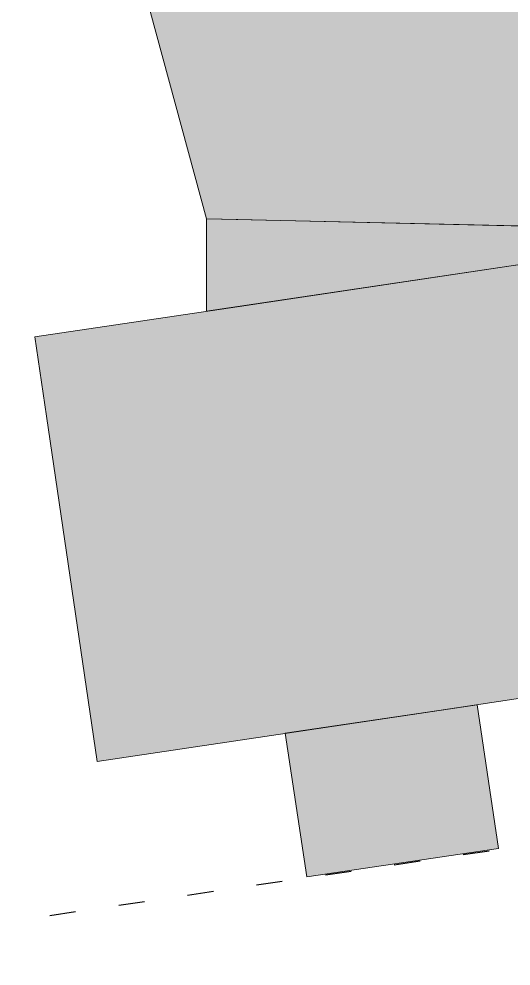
# Model space of a CAD drawing. Header units: metres. Extents: x -3 to 171, y -23 to 41.
# Drawn here: x 121.62 to 132.92, y -4.77 to 17 of the extents above; entities that cross this region are included whole.
import ezdxf

# ---------------------------------------------------------------- set-up
doc = ezdxf.new("R2010")
doc.units = ezdxf.units.M
doc.header["$MEASUREMENT"] = 0
doc.linetypes.add('Grenzlinie', pattern=[1.6, 0.6, -1])
doc.layers.add('725 Nachbarbebauung', color=7, linetype='Continuous')
doc.layers.add('Neubau_840 Baulinien', color=7, linetype='Continuous')

# ---------------------------------------------------------------- blocks, each defined once
blk = doc.blocks.new('Decke_5_2', base_point=(125.924, 12.41))
at = {"layer": '725 Nachbarbebauung', "linetype": 'Continuous', "lineweight": 0, "true_color": 0x1f1f1f}
blk.add_hatch(color=250, dxfattribs=at).paths.add_polyline_path([(125.924, 12.41), (125.923, 10.284), (133.439, 11.402), (133.438, 12.238)])
at = {"layer": '725 Nachbarbebauung', "color": 8, "linetype": 'Continuous', "lineweight": 13, "flags": 128}
blk.add_lwpolyline([(125.924, 12.41), (125.923, 10.284), (133.439, 11.402), (133.438, 12.238)], close=True, dxfattribs=at)
blk = doc.blocks.new('Decke_6_2', base_point=(121.777, 27.716))
at = {"layer": '725 Nachbarbebauung', "linetype": 'Continuous', "lineweight": 0, "true_color": 0x1f1f1f}
blk.add_hatch(color=250, dxfattribs=at).paths.add_polyline_path([(121.777, 27.716), (125.924, 12.41), (126.649, 12.392), (133.253, 12.241), (133.438, 12.24), (133.432, 21.265), (133.436, 23.257), (133.389, 33.382), (123.36, 33.409), (121.802, 33.428)])
at = {"layer": '725 Nachbarbebauung', "color": 8, "linetype": 'Continuous', "lineweight": 13, "flags": 128}
blk.add_lwpolyline([(121.777, 27.716), (125.924, 12.41), (126.649, 12.392), (133.253, 12.241), (133.438, 12.24), (133.432, 21.265), (133.436, 23.257), (133.389, 33.382), (123.36, 33.409), (121.802, 33.428)], close=True, dxfattribs=at)
blk = doc.blocks.new('Decke_15_2', base_point=(127.735, 0.584))
at = {"layer": '725 Nachbarbebauung', "linetype": 'Continuous', "lineweight": 0, "true_color": 0x1f1f1f}
blk.add_hatch(color=250, dxfattribs=at).paths.add_polyline_path([(127.735, 0.584), (128.228, -2.716), (132.635, -2.062), (132.147, 1.237)])
at = {"layer": '725 Nachbarbebauung', "color": 8, "linetype": 'Continuous', "lineweight": 13, "flags": 128}
blk.add_lwpolyline([(127.735, 0.584), (128.228, -2.716), (132.635, -2.062), (132.147, 1.237)], close=True, dxfattribs=at)
blk = doc.blocks.new('Decke_25_2', base_point=(123.417, -0.068))
at = {"layer": '725 Nachbarbebauung', "linetype": 'Continuous', "lineweight": 0, "true_color": 0x1f1f1f}
blk.add_hatch(color=250, dxfattribs=at).paths.add_polyline_path([(123.417, -0.068), (132.147, 1.239), (130.298, 0.962), (133.446, 1.433), (133.439, 11.402), (126.84, 10.42), (121.986, 9.697), (122.254, 7.872)])
at = {"layer": '725 Nachbarbebauung', "color": 8, "linetype": 'Continuous', "lineweight": 13, "flags": 128}
blk.add_lwpolyline([(123.417, -0.068), (132.147, 1.239), (130.298, 0.962), (133.446, 1.433), (133.439, 11.402), (126.84, 10.42), (121.986, 9.697), (122.254, 7.872)], close=True, dxfattribs=at)

msp = doc.modelspace()

# ---------------------------------------------------------------- linework, layer by layer
at = {"layer": 'Neubau_840 Baulinien', "color": 1, "linetype": 'Grenzlinie', "lineweight": 25, "true_color": 0xfb0106}
msp.add_lwpolyline([(96.511, -3.755), (114.559, -1.394), (114.411, -4.768), (133.498, -1.958), (133.446, 1.433), (152.228, 4.132), (171.157, 7.153)], dxfattribs=at)

# ---------------------------------------------------------------- block references
at = {"layer": '725 Nachbarbebauung', "color": 8, "linetype": 'Continuous', "lineweight": 13}
for name, p in [('Decke_6_2', (121.777, 27.716)), ('Decke_5_2', (125.924, 12.41)), ('Decke_25_2', (123.417, -0.068)), ('Decke_15_2', (127.735, 0.584))]:
    msp.add_blockref(name, p, dxfattribs=at)

doc.saveas('drawing.dxf')
